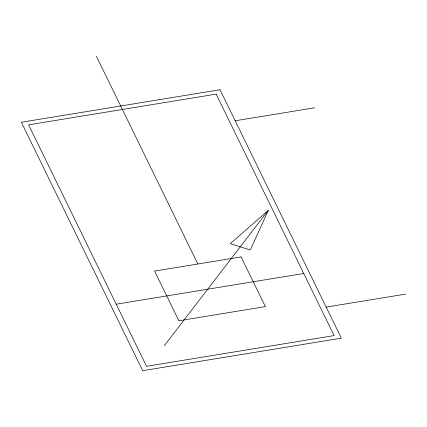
<?xml version="1.0" encoding="UTF-8"?>
<svg xmlns="http://www.w3.org/2000/svg" width="427" height="427" viewBox="0 0 427 427"><rect width="100%" height="100%" fill="white"/><g stroke="black" fill="none" stroke-linecap="round" stroke-linejoin="round"><path stroke-width="0.64" d="M268.3 210.34L250.302 249.95L230.244 243.684L268.3 210.34L164.294 345.71M235.186 120.782L314.651 107.769M116.213 304.195L303.757 273.488M326.18 307.109L405.65 294.096M96.417 56.305L197.85 263.998M220.017 89.729L21.35 122.261L142.682 370.695L341.349 338.163L220.017 89.729M216.153 94.116L28.609 124.828L146.541 366.302L334.085 335.595L216.153 94.116M241.106 256.915L154.59 271.081L178.86 320.768L265.375 306.602L241.106 256.915"/></g></svg>
